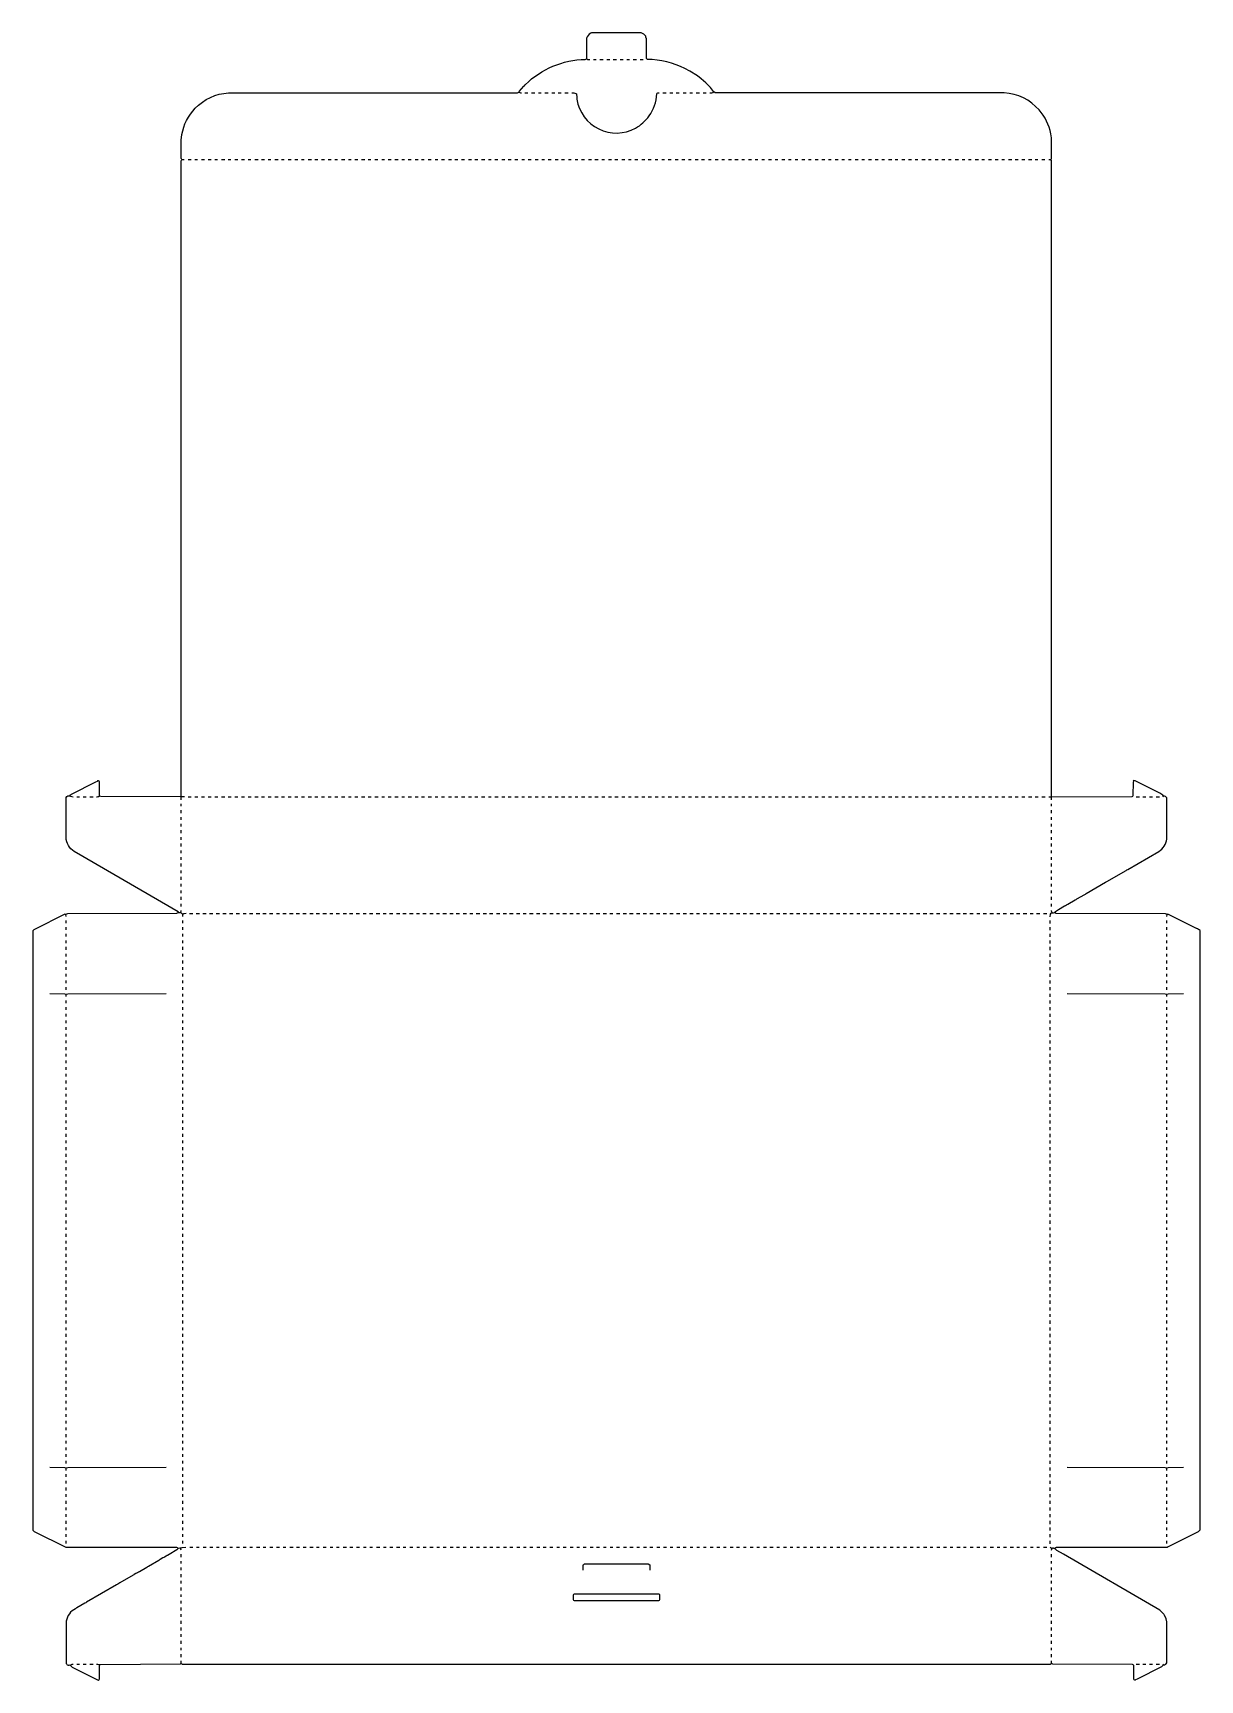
# Model space of a CAD drawing. Extents: x 477 to 4610, y 676 to 6508.
import ezdxf

# ---------------------------------------------------------------- set-up
doc = ezdxf.new("R2010")
doc.units = 0
doc.layers.get('0').update_dxf_attribs({"linetype": 'CONTINUOUS'})

msp = doc.modelspace()

# ---------------------------------------------------------------- linework, layer by layer
at = {"color": 7, "linetype": 'CONTINUOUS'}
for points in [[(4084, 3793), (4084, 3804), (4083.500222, 6055.999778), (4082, 6060, -0.120666), (4084, 6064), (4084, 6137), (4081.594595, 6150.932432, 0.135728), (4040.247788, 6235.216814, 0.20366), (3915.999512, 6295.500489), (2893.000488, 6296.499511), (2888, 6299), (2887.558824, 6300.735294), (2876, 6315), (2860, 6331), (2842.795082, 6345.754098), (2829.82, 6355.76), (2802.9, 6372.8), (2785.9, 6381.8, 0.116113), (2653, 6414), (2650, 6417), (2649.50714, 6486.993058), (2647.8, 6492.9), (2647, 6496, 0.155306), (2631, 6508), (2455, 6508), (2452.1, 6506.7, 0.230268), (2437.493153, 6488.993336), (2437, 6416), (2437.9, 6415.8), (2441.04878, 6414.439024), (2449, 6414)], [(2198, 6298), (2198.352941, 6300.911765), (2215, 6319, 0.083767), (2219, 6324), (2220.9, 6325.2, -0.19288), (2432.959016, 6414.45082), (2437, 6416)], [(2874, 6296, 0.186657), (2888, 6299)], [(1002, 3793), (1002, 3804), (1002.499778, 6054.999778), (1004, 6060, 0.120666), (1002, 6064), (1002, 6129), (1004.42, 6146.94), (1004.615385, 6148.076923, -0.155224), (1051.8, 6241.1, -0.197237), (1170.000488, 6295.500489), (2192.999512, 6296.499511), (2198, 6298), (2201.1, 6297.2, 0.152689), (2207, 6296)], [(2385, 6296, -0.10731), (2400, 6294), (2402, 6292), (2402.569231, 6279.946154), (2403.430769, 6273.053846, 0.517805), (2611.1, 6170.8, 0.105744), (2659, 6214, 0.145639), (2685.8, 6292.1, -0.329737), (2690.067568, 6295.594595), (2695, 6296)], [(1014, 3804), (1002, 3804), (717.001742, 3804.498246), (713, 3806), (712.509992, 3855.990392, 0.622599), (703.9, 3858.2), (699.1, 3855.8), (612, 3812), (611, 3811), (608, 3809), (608, 3807)], [(4074, 3804), (4084, 3804), (4369.998264, 3804.498252, 0.180304), (4373.510629, 3808.010195), (4374.489371, 3854.989805), (4376, 3860)], [(4079, 3379), (4079.8, 3388.1, -0.255701), (4086, 3393, 0.18719), (4095, 3394, -0.141193), (4108.9, 3404.2), (4130, 3417, 0.133925), (4137, 3421, 0.129316), (4142.1, 3423.8), (4168, 3439, 0.129316), (4173.1, 3441.8), (4201.9, 3458.2, 0.113019), (4206, 3461), (4206.9, 3461.2), (4275, 3501, 0.129316), (4280.1, 3503.8), (4348, 3543, -0.079147), (4354, 3546), (4463.9, 3610.2, 0.218992), (4492, 3654), (4492, 3800, 0.317867), (4481, 3806, 0.138867), (4467.1, 3816.2), (4379.923077, 3859.615385), (4376, 3860), (4374, 3862)], [(992, 3393), (992, 3395), (991, 3396), (631.1, 3605.2), (629.153846, 3606.230769, -0.233749), (595, 3652), (595, 3801, -0.408093), (608, 3807), (610.1, 3806.2, 0.143709), (619, 3804)], [(702, 3804, 0.137217), (713, 3806)], [(1020, 3390), (1012.04878, 3389.560976, 0.129758), (1009, 3388), (1007, 3388), (1001.662162, 3392.527027), (1000, 3393, -0.108756), (992, 3393), (990.1, 3392.7), (984.998711, 3390.498705), (599.001289, 3389.501295, 0.094841), (594, 3387), (590, 3388), (482.1, 3333.8), (480.1, 3332.8, 0.07409), (477, 3329), (477, 1207), (481, 1203), (593.001269, 1147.498725), (984.998731, 1146.501275, -0.094844), (990, 1144), (997, 1145, 0.299212), (1005.9, 1146.2), (1019, 1147)], [(1000, 3393), (1000.8, 3396.1, 0.138157), (1002, 3401)], [(4079, 1147), (4082.9, 1144.8), (4084, 1144), (4087, 1144), (4088, 1145), (4090, 1145), (4091, 1144), (4097, 1144, -0.091681), (4102.001272, 1146.501279), (4492.998728, 1147.498721, 0.073943), (4501.1, 1150.8), (4603.9, 1202.2, 0.100091), (4610, 1208), (4610, 3330, 0.064147), (4598.1, 3337.2), (4596.9, 3337.8), (4496, 3388), (4495, 3387), (4493, 3387, 0.09168), (4487.998715, 3389.501292), (4101.001285, 3390.498708, -0.134147), (4095, 3394)], [(4086, 3393), (4085.2, 3396.1, -0.138157), (4084, 3401)], [(537, 3107), (589.990915, 3106.509427, 0.218633), (600.001424, 3106.501433), (949, 3107)], [(4139, 3107), (4486.998571, 3106.501437, 0.217468), (4497.008923, 3106.509253), (4551, 3107)], [(537, 1430), (589.990915, 1429.509427, 0.218633), (600.001424, 1429.501433), (949, 1430)], [(4139, 1430), (4486.998571, 1429.501437, 0.217468), (4497.008923, 1429.509253), (4551, 1430)], [(992, 1144), (991.7, 1142.1), (988, 1139), (987, 1138), (958.9, 1121.2), (954, 1118, 0.129316), (948.9, 1115.2), (943, 1112, -0.079147), (937, 1109), (927.9, 1103.2, 0.089283), (923, 1100), (886, 1079), (885, 1078, 0.129316), (879.9, 1075.2), (853.9, 1060.2, 0.067868), (847, 1056, 0.129316), (841.9, 1053.2), (836, 1050, -0.120666), (832, 1048), (784.9, 1020.2, 0.067868), (778, 1016, 0.129316), (772.9, 1013.2), (667, 952, -0.079147), (661, 949), (632.1, 931.8, 0.06304), (627.9, 929.2, 0.250964), (595, 885), (595, 735, 0.286663), (604, 729), (605, 730), (608.1, 729.2), (609, 729, -0.125315), (619, 733)], [(702, 733, -0.225288), (711, 731), (715, 731), (716.1, 731.8), (999.9, 734.2), (1002, 735, -0.120666), (1006, 733), (4080, 733, -0.120666), (4084, 735), (4084.9, 734.8), (4088.001767, 733.498221), (4368.998233, 732.501779, -0.230889), (4374, 729), (4374.489592, 681.009992, 0.622542), (4383.1, 678.8), (4387.9, 681.2), (4475, 725), (4481, 730, 0.228547), (4492, 737), (4492, 883), (4489.647059, 892.911765), (4483.8, 905.9), (4483.2, 907.1), (4482, 910), (4468, 924), (4126.846154, 1121.769231), (4103.195122, 1135.243902), (4098.804878, 1138.756098, -0.408428), (4095, 1144)], [(2425, 1065), (2425.472376, 1082.975138, -0.244524), (2430, 1088), (2656, 1088), (2661, 1084), (2661, 1065)], [(2693, 958, 0.166667), (2697, 962), (2697, 978), (2693, 981), (2394, 981, 0.166667), (2390, 977), (2390, 962, 0.271331), (2394.001661, 958.498328), (2693, 958)], [(609, 729, 0.121646), (624.9, 717.8), (708, 676.5, 0.324021), (712.509992, 681.009608), (713, 731)]]:
    msp.add_lwpolyline(points, format="xyb", dxfattribs=at)
for points in [[(2462, 6414), (2472, 6414)], [(2485, 6414), (2496, 6414)], [(2509, 6414), (2520, 6414)], [(2532, 6414), (2543, 6414)], [(2556, 6414), (2567, 6414)], [(2580, 6414), (2590, 6414)], [(2603, 6414), (2614, 6414)], [(2627, 6414), (2638, 6414)], [(2219, 6296), (2230, 6296)], [(2243, 6296), (2254, 6296)], [(2267, 6296), (2277, 6296)], [(2290, 6296), (2301, 6296)], [(2314, 6296), (2325, 6296)], [(2337, 6296), (2348, 6296)], [(2361, 6296), (2372, 6296)], [(2708, 6296), (2719, 6296)], [(2732, 6296), (2743, 6296)], [(2755, 6296), (2766, 6296)], [(2779, 6296), (2790, 6296)], [(2803, 6296), (2813, 6296)], [(2826, 6296), (2837, 6296)], [(2850, 6296), (2861, 6296)], [(1004, 6060), (1013, 6060)], [(1027, 6060), (1037, 6060)], [(1050, 6060), (1060, 6060)], [(1074, 6060), (1085, 6060)], [(1098, 6060), (1108, 6060)], [(1121, 6060), (1131, 6060)], [(1145, 6060), (1156, 6060)], [(1168, 6060), (1178, 6060)], [(1192, 6060), (1202, 6060)], [(1216, 6060), (1226, 6060)], [(1239, 6060), (1249, 6060)], [(1263, 6060), (1274, 6060)], [(1286, 6060), (1297, 6060)], [(1310, 6060), (1320, 6060)], [(1334, 6060), (1345, 6060)], [(1357, 6060), (1367, 6060)], [(1381, 6060), (1391, 6060)], [(1405, 6060), (1415, 6060)], [(1428, 6060), (1438, 6060)], [(1452, 6060), (1463, 6060)], [(1475, 6060), (1486, 6060)], [(1499, 6060), (1509, 6060)], [(1523, 6060), (1533, 6060)], [(1546, 6060), (1556, 6060)], [(1570, 6060), (1581, 6060)], [(1594, 6060), (1604, 6060)], [(1617, 6060), (1627, 6060)], [(1641, 6060), (1652, 6060)], [(1664, 6060), (1674, 6060)], [(1688, 6060), (1698, 6060)], [(1712, 6060), (1722, 6060)], [(1735, 6060), (1745, 6060)], [(1759, 6060), (1770, 6060)], [(1783, 6060), (1793, 6060)], [(1806, 6060), (1816, 6060)], [(1830, 6060), (1841, 6060)], [(1853, 6060), (1863, 6060)], [(1877, 6060), (1887, 6060)], [(1901, 6060), (1911, 6060)], [(1924, 6060), (1934, 6060)], [(1948, 6060), (1959, 6060)], [(1971, 6060), (1982, 6060)], [(1995, 6060), (2005, 6060)], [(2019, 6060), (2030, 6060)], [(2042, 6060), (2052, 6060)], [(2066, 6060), (2077, 6060)], [(2090, 6060), (2100, 6060)], [(2113, 6060), (2123, 6060)], [(2137, 6060), (2148, 6060)], [(2160, 6060), (2170, 6060)], [(2184, 6060), (2194, 6060)], [(2208, 6060), (2218, 6060)], [(2231, 6060), (2241, 6060)], [(2255, 6060), (2266, 6060)], [(2279, 6060), (2289, 6060)], [(2302, 6060), (2312, 6060)], [(2326, 6060), (2337, 6060)], [(2349, 6060), (2359, 6060)], [(2373, 6060), (2383, 6060)], [(2397, 6060), (2407, 6060)], [(2420, 6060), (2430, 6060)], [(2444, 6060), (2455, 6060)], [(2467, 6060), (2478, 6060)], [(2491, 6060), (2501, 6060)], [(2515, 6060), (2526, 6060)], [(2538, 6060), (2548, 6060)], [(2562, 6060), (2573, 6060)], [(2586, 6060), (2596, 6060)], [(2609, 6060), (2619, 6060)], [(2633, 6060), (2644, 6060)], [(2656, 6060), (2666, 6060)], [(2680, 6060), (2690, 6060)], [(2704, 6060), (2714, 6060)], [(2727, 6060), (2737, 6060)], [(2751, 6060), (2762, 6060)], [(2775, 6060), (2785, 6060)], [(2798, 6060), (2808, 6060)], [(2822, 6060), (2833, 6060)], [(2845, 6060), (2855, 6060)], [(2869, 6060), (2879, 6060)], [(2893, 6060), (2903, 6060)], [(2916, 6060), (2926, 6060)], [(2940, 6060), (2951, 6060)], [(2963, 6060), (2974, 6060)], [(2987, 6060), (2997, 6060)], [(3011, 6060), (3022, 6060)], [(3034, 6060), (3044, 6060)], [(3058, 6060), (3068, 6060)], [(3082, 6060), (3092, 6060)], [(3105, 6060), (3115, 6060)], [(3129, 6060), (3140, 6060)], [(3152, 6060), (3162, 6060)], [(3176, 6060), (3186, 6060)], [(3200, 6060), (3210, 6060)], [(3223, 6060), (3233, 6060)], [(3247, 6060), (3258, 6060)], [(3271, 6060), (3281, 6060)], [(3294, 6060), (3304, 6060)], [(3318, 6060), (3329, 6060)], [(3341, 6060), (3351, 6060)], [(3365, 6060), (3375, 6060)], [(3389, 6060), (3399, 6060)], [(3412, 6060), (3422, 6060)], [(3436, 6060), (3447, 6060)], [(3459, 6060), (3470, 6060)], [(3483, 6060), (3493, 6060)], [(3507, 6060), (3518, 6060)], [(3530, 6060), (3540, 6060)], [(3554, 6060), (3564, 6060)], [(3578, 6060), (3588, 6060)], [(3601, 6060), (3611, 6060)], [(3625, 6060), (3636, 6060)], [(3648, 6060), (3658, 6060)], [(3672, 6060), (3682, 6060)], [(3696, 6060), (3706, 6060)], [(3719, 6060), (3729, 6060)], [(3743, 6060), (3754, 6060)], [(3767, 6060), (3777, 6060)], [(3790, 6060), (3800, 6060)], [(3814, 6060), (3825, 6060)], [(3837, 6060), (3847, 6060)], [(3861, 6060), (3871, 6060)], [(3885, 6060), (3895, 6060)], [(3908, 6060), (3918, 6060)], [(3932, 6060), (3943, 6060)], [(3955, 6060), (3966, 6060)], [(3979, 6060), (3989, 6060)], [(4003, 6060), (4014, 6060)], [(4026, 6060), (4036, 6060)], [(4050, 6060), (4060, 6060)], [(4074, 6060), (4082, 6060)], [(632, 3804), (642, 3804)], [(655, 3804), (666, 3804)], [(679, 3804), (690, 3804)], [(1027, 3804), (1037, 3804)], [(1050, 3804), (1061, 3804)], [(1074, 3804), (1085, 3804)], [(1098, 3804), (1108, 3804)], [(1121, 3804), (1132, 3804)], [(1145, 3804), (1156, 3804)], [(1168, 3804), (1179, 3804)], [(1192, 3804), (1203, 3804)], [(1216, 3804), (1226, 3804)], [(1239, 3804), (1250, 3804)], [(1263, 3804), (1274, 3804)], [(1286, 3804), (1297, 3804)], [(1310, 3804), (1321, 3804)], [(1334, 3804), (1345, 3804)], [(1357, 3804), (1368, 3804)], [(1381, 3804), (1392, 3804)], [(1405, 3804), (1415, 3804)], [(1428, 3804), (1439, 3804)], [(1452, 3804), (1463, 3804)], [(1475, 3804), (1486, 3804)], [(1499, 3804), (1510, 3804)], [(1523, 3804), (1533, 3804)], [(1546, 3804), (1557, 3804)], [(1570, 3804), (1581, 3804)], [(1594, 3804), (1604, 3804)], [(1617, 3804), (1628, 3804)], [(1641, 3804), (1652, 3804)], [(1664, 3804), (1675, 3804)], [(1688, 3804), (1699, 3804)], [(1712, 3804), (1722, 3804)], [(1735, 3804), (1746, 3804)], [(1759, 3804), (1770, 3804)], [(1783, 3804), (1793, 3804)], [(1806, 3804), (1817, 3804)], [(1830, 3804), (1841, 3804)], [(1853, 3804), (1864, 3804)], [(1877, 3804), (1888, 3804)], [(1901, 3804), (1911, 3804)], [(1924, 3804), (1935, 3804)], [(1948, 3804), (1959, 3804)], [(1971, 3804), (1982, 3804)], [(1995, 3804), (2006, 3804)], [(2019, 3804), (2030, 3804)], [(2042, 3804), (2053, 3804)], [(2066, 3804), (2077, 3804)], [(2090, 3804), (2100, 3804)], [(2113, 3804), (2124, 3804)], [(2137, 3804), (2148, 3804)], [(2160, 3804), (2171, 3804)], [(2184, 3804), (2195, 3804)], [(2208, 3804), (2218, 3804)], [(2231, 3804), (2242, 3804)], [(2255, 3804), (2266, 3804)], [(2279, 3804), (2289, 3804)], [(2302, 3804), (2313, 3804)], [(2326, 3804), (2337, 3804)], [(2349, 3804), (2360, 3804)], [(2373, 3804), (2384, 3804)], [(2397, 3804), (2407, 3804)], [(2420, 3804), (2431, 3804)], [(2444, 3804), (2455, 3804)], [(2467, 3804), (2478, 3804)], [(2491, 3804), (2502, 3804)], [(2515, 3804), (2526, 3804)], [(2538, 3804), (2549, 3804)], [(2562, 3804), (2573, 3804)], [(2586, 3804), (2596, 3804)], [(2609, 3804), (2620, 3804)], [(2633, 3804), (2644, 3804)], [(2656, 3804), (2667, 3804)], [(2680, 3804), (2691, 3804)], [(2704, 3804), (2714, 3804)], [(2727, 3804), (2738, 3804)], [(2751, 3804), (2762, 3804)], [(2775, 3804), (2785, 3804)], [(2798, 3804), (2809, 3804)], [(2822, 3804), (2833, 3804)], [(2845, 3804), (2856, 3804)], [(2869, 3804), (2880, 3804)], [(2893, 3804), (2903, 3804)], [(2916, 3804), (2927, 3804)], [(2940, 3804), (2951, 3804)], [(2963, 3804), (2974, 3804)], [(2987, 3804), (2998, 3804)], [(3011, 3804), (3022, 3804)], [(3034, 3804), (3045, 3804)], [(3058, 3804), (3069, 3804)], [(3082, 3804), (3092, 3804)], [(3105, 3804), (3116, 3804)], [(3129, 3804), (3140, 3804)], [(3152, 3804), (3163, 3804)], [(3176, 3804), (3187, 3804)], [(3200, 3804), (3210, 3804)], [(3223, 3804), (3234, 3804)], [(3247, 3804), (3258, 3804)], [(3271, 3804), (3281, 3804)], [(3294, 3804), (3305, 3804)], [(3318, 3804), (3329, 3804)], [(3341, 3804), (3352, 3804)], [(3365, 3804), (3376, 3804)], [(3389, 3804), (3399, 3804)], [(3412, 3804), (3423, 3804)], [(3436, 3804), (3447, 3804)], [(3459, 3804), (3470, 3804)], [(3483, 3804), (3494, 3804)], [(3507, 3804), (3518, 3804)], [(3530, 3804), (3541, 3804)], [(3554, 3804), (3565, 3804)], [(3578, 3804), (3588, 3804)], [(3601, 3804), (3612, 3804)], [(3625, 3804), (3636, 3804)], [(3648, 3804), (3659, 3804)], [(3672, 3804), (3683, 3804)], [(3696, 3804), (3706, 3804)], [(3719, 3804), (3730, 3804)], [(3743, 3804), (3754, 3804)], [(3767, 3804), (3777, 3804)], [(3790, 3804), (3801, 3804)], [(3814, 3804), (3825, 3804)], [(3837, 3804), (3848, 3804)], [(3861, 3804), (3872, 3804)], [(3885, 3804), (3895, 3804)], [(3908, 3804), (3919, 3804)], [(3932, 3804), (3943, 3804)], [(3955, 3804), (3966, 3804)], [(3979, 3804), (3990, 3804)], [(4003, 3804), (4014, 3804)], [(4026, 3804), (4037, 3804)], [(4050, 3804), (4061, 3804)], [(4384, 3804), (4395, 3804)], [(4407, 3804), (4418, 3804)], [(4431, 3804), (4442, 3804)], [(4455, 3804), (4466, 3804)], [(4479, 3804), (4481, 3806)], [(1002, 3770), (1002, 3779)], [(1002, 3746), (1002, 3756)], [(4084, 3770), (4084, 3779)], [(4084, 3746), (4084, 3756)], [(1002, 3722), (1002, 3732)], [(1002, 3699), (1002, 3708)], [(1002, 3675), (1002, 3685)], [(4084, 3722), (4084, 3732)], [(4084, 3699), (4084, 3708)], [(4084, 3675), (4084, 3685)], [(1002, 3651), (1002, 3661)], [(1002, 3628), (1002, 3638)], [(4084, 3651), (4084, 3661)], [(4084, 3628), (4084, 3638)], [(1002, 3604), (1002, 3614)], [(1002, 3581), (1002, 3590)], [(1002, 3557), (1002, 3567)], [(4084, 3604), (4084, 3614)], [(4084, 3581), (4084, 3590)], [(4084, 3557), (4084, 3567)], [(1002, 3533), (1002, 3543)], [(1002, 3510), (1002, 3520)], [(4084, 3533), (4084, 3543)], [(4084, 3510), (4084, 3520)], [(1002, 3486), (1002, 3496)], [(1002, 3462), (1002, 3472)], [(1002, 3439), (1002, 3449)], [(4084, 3486), (4084, 3496)], [(4084, 3462), (4084, 3472)], [(4084, 3439), (4084, 3449)], [(595, 3380), (594, 3387)], [(1002, 3415), (1002, 3425)], [(1008, 3380), (1008, 3388)], [(1032, 3390), (1043, 3390)], [(1055, 3390), (1067, 3390)], [(1079, 3390), (1091, 3390)], [(1102, 3390), (1114, 3390)], [(1126, 3390), (1138, 3390)], [(1150, 3390), (1161, 3390)], [(1173, 3390), (1185, 3390)], [(1197, 3390), (1209, 3390)], [(1221, 3390), (1232, 3390)], [(1244, 3390), (1256, 3390)], [(1268, 3390), (1280, 3390)], [(1291, 3390), (1303, 3390)], [(1315, 3390), (1327, 3390)], [(1339, 3390), (1350, 3390)], [(1362, 3390), (1374, 3390)], [(1386, 3390), (1398, 3390)], [(1409, 3390), (1421, 3390)], [(1433, 3390), (1445, 3390)], [(1457, 3390), (1469, 3390)], [(1480, 3390), (1492, 3390)], [(1504, 3390), (1516, 3390)], [(1528, 3390), (1539, 3390)], [(1551, 3390), (1563, 3390)], [(1575, 3390), (1587, 3390)], [(1598, 3390), (1610, 3390)], [(1622, 3390), (1634, 3390)], [(1646, 3390), (1657, 3390)], [(1669, 3390), (1681, 3390)], [(1693, 3390), (1705, 3390)], [(1717, 3390), (1728, 3390)], [(1740, 3390), (1752, 3390)], [(1764, 3390), (1776, 3390)], [(1787, 3390), (1799, 3390)], [(1811, 3390), (1823, 3390)], [(1835, 3390), (1846, 3390)], [(1858, 3390), (1870, 3390)], [(1882, 3390), (1894, 3390)], [(1906, 3390), (1917, 3390)], [(1929, 3390), (1941, 3390)], [(1953, 3390), (1965, 3390)], [(1976, 3390), (1988, 3390)], [(2000, 3390), (2012, 3390)], [(2024, 3390), (2035, 3390)], [(2047, 3390), (2059, 3390)], [(2071, 3390), (2083, 3390)], [(2094, 3390), (2106, 3390)], [(2118, 3390), (2130, 3390)], [(2142, 3390), (2154, 3390)], [(2165, 3390), (2177, 3390)], [(2189, 3390), (2201, 3390)], [(2213, 3390), (2224, 3390)], [(2236, 3390), (2248, 3390)], [(2260, 3390), (2272, 3390)], [(2283, 3390), (2295, 3390)], [(2307, 3390), (2319, 3390)], [(2331, 3390), (2342, 3390)], [(2354, 3390), (2366, 3390)], [(2378, 3390), (2390, 3390)], [(2402, 3390), (2413, 3390)], [(2425, 3390), (2437, 3390)], [(2449, 3390), (2461, 3390)], [(2472, 3390), (2484, 3390)], [(2496, 3390), (2508, 3390)], [(2520, 3390), (2531, 3390)], [(2543, 3390), (2555, 3390)], [(2567, 3390), (2579, 3390)], [(2590, 3390), (2602, 3390)], [(2614, 3390), (2626, 3390)], [(2638, 3390), (2650, 3390)], [(2661, 3390), (2673, 3390)], [(2685, 3390), (2697, 3390)], [(2709, 3390), (2720, 3390)], [(2732, 3390), (2744, 3390)], [(2756, 3390), (2768, 3390)], [(2779, 3390), (2791, 3390)], [(2803, 3390), (2815, 3390)], [(2827, 3390), (2838, 3390)], [(2850, 3390), (2862, 3390)], [(2874, 3390), (2886, 3390)], [(2898, 3390), (2909, 3390)], [(2921, 3390), (2933, 3390)], [(2945, 3390), (2957, 3390)], [(2968, 3390), (2980, 3390)], [(2992, 3390), (3004, 3390)], [(3016, 3390), (3027, 3390)], [(3039, 3390), (3051, 3390)], [(3063, 3390), (3075, 3390)], [(3086, 3390), (3098, 3390)], [(3110, 3390), (3122, 3390)], [(3134, 3390), (3146, 3390)], [(3157, 3390), (3169, 3390)], [(3181, 3390), (3193, 3390)], [(3205, 3390), (3216, 3390)], [(3228, 3390), (3240, 3390)], [(3252, 3390), (3264, 3390)], [(3275, 3390), (3287, 3390)], [(3299, 3390), (3311, 3390)], [(3323, 3390), (3334, 3390)], [(3346, 3390), (3358, 3390)], [(3370, 3390), (3382, 3390)], [(3394, 3390), (3405, 3390)], [(3417, 3390), (3429, 3390)], [(3441, 3390), (3453, 3390)], [(3464, 3390), (3476, 3390)], [(3488, 3390), (3500, 3390)], [(3512, 3390), (3523, 3390)], [(3535, 3390), (3547, 3390)], [(3559, 3390), (3571, 3390)], [(3582, 3390), (3594, 3390)], [(3606, 3390), (3618, 3390)], [(3630, 3390), (3642, 3390)], [(3653, 3390), (3665, 3390)], [(3677, 3390), (3689, 3390)], [(3701, 3390), (3712, 3390)], [(3724, 3390), (3736, 3390)], [(3748, 3390), (3760, 3390)], [(3771, 3390), (3783, 3390)], [(3795, 3390), (3807, 3390)], [(3819, 3390), (3830, 3390)], [(3842, 3390), (3854, 3390)], [(3866, 3390), (3878, 3390)], [(3890, 3390), (3901, 3390)], [(3913, 3390), (3925, 3390)], [(3937, 3390), (3949, 3390)], [(3960, 3390), (3972, 3390)], [(3984, 3390), (3996, 3390)], [(4008, 3390), (4019, 3390)], [(4031, 3390), (4043, 3390)], [(4055, 3390), (4067, 3390)], [(4084, 3415), (4084, 3425)], [(4492, 3380), (4494, 3387)], [(595, 3356), (595, 3366)], [(595, 3333), (595, 3342)], [(1008, 3356), (1008, 3366)], [(1008, 3333), (1008, 3342)], [(4079, 3355), (4079, 3366)], [(4079, 3332), (4079, 3342)], [(4492, 3356), (4492, 3366)], [(4492, 3333), (4492, 3342)], [(595, 3309), (595, 3319)], [(595, 3285), (595, 3295)], [(595, 3262), (595, 3272)], [(1008, 3309), (1008, 3319)], [(1008, 3285), (1008, 3295)], [(1008, 3262), (1008, 3272)], [(4079, 3308), (4079, 3319)], [(4079, 3284), (4079, 3295)], [(4079, 3261), (4079, 3272)], [(4492, 3309), (4492, 3319)], [(4492, 3285), (4492, 3295)], [(4492, 3262), (4492, 3272)], [(595, 3238), (595, 3248)], [(595, 3214), (595, 3224)], [(1008, 3238), (1008, 3248)], [(1008, 3214), (1008, 3224)], [(4079, 3237), (4079, 3248)], [(4079, 3213), (4079, 3224)], [(4492, 3238), (4492, 3248)], [(4492, 3214), (4492, 3224)], [(595, 3191), (595, 3201)], [(595, 3167), (595, 3177)], [(595, 3144), (595, 3153)], [(1008, 3191), (1008, 3201)], [(1008, 3167), (1008, 3177)], [(1008, 3144), (1008, 3153)], [(4079, 3190), (4079, 3201)], [(4079, 3166), (4079, 3177)], [(4079, 3143), (4079, 3153)], [(4492, 3191), (4492, 3201)], [(4492, 3167), (4492, 3177)], [(4492, 3144), (4492, 3153)], [(595, 3120), (595, 3130)], [(595, 3096), (595, 3105)], [(1008, 3120), (1008, 3130)], [(1008, 3096), (1008, 3106)], [(4079, 3119), (4079, 3130)], [(4079, 3095), (4079, 3106)], [(4492, 3120), (4492, 3130)], [(4492, 3096), (4492, 3105)], [(595, 3073), (595, 3083)], [(595, 3049), (595, 3059)], [(595, 3026), (595, 3035)], [(1008, 3073), (1008, 3083)], [(1008, 3049), (1008, 3059)], [(1008, 3026), (1008, 3035)], [(4079, 3072), (4079, 3083)], [(4079, 3048), (4079, 3059)], [(4079, 3025), (4079, 3035)], [(4492, 3073), (4492, 3083)], [(4492, 3049), (4492, 3059)], [(4492, 3026), (4492, 3035)], [(595, 3002), (595, 3012)], [(595, 2978), (595, 2988)], [(1008, 3002), (1008, 3012)], [(1008, 2978), (1008, 2988)], [(4079, 3001), (4079, 3012)], [(4079, 2977), (4079, 2988)], [(4492, 3002), (4492, 3012)], [(4492, 2978), (4492, 2988)], [(595, 2955), (595, 2964)], [(595, 2931), (595, 2941)], [(595, 2907), (595, 2917)], [(1008, 2955), (1008, 2964)], [(1008, 2931), (1008, 2941)], [(1008, 2907), (1008, 2917)], [(4079, 2954), (4079, 2964)], [(4079, 2930), (4079, 2941)], [(4079, 2906), (4079, 2917)], [(4492, 2955), (4492, 2964)], [(4492, 2931), (4492, 2941)], [(4492, 2907), (4492, 2917)], [(595, 2884), (595, 2894)], [(595, 2860), (595, 2870)], [(1008, 2884), (1008, 2894)], [(1008, 2860), (1008, 2870)], [(4079, 2883), (4079, 2894)], [(4079, 2859), (4079, 2870)], [(4492, 2884), (4492, 2894)], [(4492, 2860), (4492, 2870)], [(595, 2837), (595, 2846)], [(595, 2813), (595, 2823)], [(1008, 2837), (1008, 2846)], [(1008, 2813), (1008, 2823)], [(4079, 2836), (4079, 2846)], [(4079, 2812), (4079, 2823)], [(4492, 2837), (4492, 2846)], [(4492, 2813), (4492, 2823)], [(595, 2789), (595, 2799)], [(595, 2766), (595, 2775)], [(595, 2742), (595, 2752)], [(1008, 2789), (1008, 2799)], [(1008, 2766), (1008, 2775)], [(1008, 2742), (1008, 2752)], [(4079, 2788), (4079, 2799)], [(4079, 2765), (4079, 2775)], [(4079, 2741), (4079, 2752)], [(4492, 2789), (4492, 2799)], [(4492, 2766), (4492, 2775)], [(4492, 2742), (4492, 2752)], [(595, 2718), (595, 2728)], [(595, 2695), (595, 2705)], [(1008, 2718), (1008, 2728)], [(1008, 2695), (1008, 2705)], [(4079, 2717), (4079, 2728)], [(4079, 2694), (4079, 2705)], [(4492, 2718), (4492, 2728)], [(4492, 2695), (4492, 2705)], [(595, 2671), (595, 2681)], [(595, 2648), (595, 2657)], [(595, 2624), (595, 2634)], [(1008, 2671), (1008, 2681)], [(1008, 2648), (1008, 2657)], [(1008, 2624), (1008, 2634)], [(4079, 2670), (4079, 2681)], [(4079, 2647), (4079, 2657)], [(4079, 2623), (4079, 2634)], [(4492, 2671), (4492, 2681)], [(4492, 2648), (4492, 2657)], [(4492, 2624), (4492, 2634)], [(595, 2600), (595, 2610)], [(595, 2577), (595, 2587)], [(1008, 2600), (1008, 2610)], [(1008, 2577), (1008, 2587)], [(4079, 2599), (4079, 2610)], [(4079, 2576), (4079, 2587)], [(4492, 2600), (4492, 2610)], [(4492, 2577), (4492, 2587)], [(595, 2553), (595, 2563)], [(595, 2529), (595, 2539)], [(595, 2506), (595, 2516)], [(1008, 2553), (1008, 2563)], [(1008, 2529), (1008, 2539)], [(1008, 2506), (1008, 2516)], [(4079, 2552), (4079, 2563)], [(4079, 2528), (4079, 2539)], [(4079, 2505), (4079, 2516)], [(4492, 2553), (4492, 2563)], [(4492, 2529), (4492, 2539)], [(4492, 2506), (4492, 2516)], [(595, 2482), (595, 2492)], [(595, 2459), (595, 2468)], [(1008, 2482), (1008, 2492)], [(1008, 2459), (1008, 2468)], [(4079, 2481), (4079, 2492)], [(4079, 2458), (4079, 2468)], [(4492, 2482), (4492, 2492)], [(4492, 2459), (4492, 2468)], [(595, 2435), (595, 2445)], [(595, 2411), (595, 2421)], [(595, 2388), (595, 2398)], [(1008, 2435), (1008, 2445)], [(1008, 2411), (1008, 2421)], [(1008, 2388), (1008, 2398)], [(4079, 2434), (4079, 2445)], [(4079, 2410), (4079, 2421)], [(4079, 2387), (4079, 2398)], [(4492, 2435), (4492, 2445)], [(4492, 2411), (4492, 2421)], [(4492, 2388), (4492, 2398)], [(595, 2364), (595, 2374)], [(595, 2341), (595, 2350)], [(1008, 2364), (1008, 2374)], [(1008, 2341), (1008, 2350)], [(4079, 2363), (4079, 2374)], [(4079, 2340), (4079, 2350)], [(4492, 2364), (4492, 2374)], [(4492, 2341), (4492, 2350)], [(595, 2317), (595, 2327)], [(595, 2293), (595, 2303)], [(595, 2270), (595, 2279)], [(1008, 2317), (1008, 2327)], [(1008, 2293), (1008, 2303)], [(1008, 2270), (1008, 2279)], [(4079, 2316), (4079, 2327)], [(4079, 2292), (4079, 2303)], [(4079, 2269), (4079, 2279)], [(4492, 2317), (4492, 2327)], [(4492, 2293), (4492, 2303)], [(4492, 2270), (4492, 2279)], [(595, 2246), (595, 2256)], [(595, 2222), (595, 2232)], [(1008, 2246), (1008, 2256)], [(1008, 2222), (1008, 2232)], [(4079, 2245), (4079, 2256)], [(4079, 2221), (4079, 2232)], [(4492, 2246), (4492, 2256)], [(4492, 2222), (4492, 2232)], [(595, 2199), (595, 2209)], [(595, 2175), (595, 2185)], [(595, 2152), (595, 2161)], [(1008, 2199), (1008, 2209)], [(1008, 2175), (1008, 2185)], [(1008, 2152), (1008, 2161)], [(4079, 2198), (4079, 2209)], [(4079, 2174), (4079, 2185)], [(4079, 2151), (4079, 2161)], [(4492, 2199), (4492, 2209)], [(4492, 2175), (4492, 2185)], [(4492, 2152), (4492, 2161)], [(595, 2128), (595, 2138)], [(595, 2104), (595, 2114)], [(1008, 2128), (1008, 2138)], [(1008, 2104), (1008, 2114)], [(4079, 2127), (4079, 2138)], [(4079, 2103), (4079, 2114)], [(4492, 2128), (4492, 2138)], [(4492, 2104), (4492, 2114)], [(595, 2081), (595, 2091)], [(595, 2057), (595, 2067)], [(595, 2033), (595, 2043)], [(1008, 2081), (1008, 2091)], [(1008, 2057), (1008, 2067)], [(1008, 2033), (1008, 2043)], [(4079, 2080), (4079, 2091)], [(4079, 2056), (4079, 2067)], [(4079, 2032), (4079, 2043)], [(4492, 2081), (4492, 2091)], [(4492, 2057), (4492, 2067)], [(4492, 2033), (4492, 2043)], [(595, 2010), (595, 2020)], [(595, 1986), (595, 1996)], [(1008, 2010), (1008, 2020)], [(1008, 1986), (1008, 1996)], [(4079, 2009), (4079, 2020)], [(4079, 1985), (4079, 1996)], [(4492, 2010), (4492, 2020)], [(4492, 1986), (4492, 1996)], [(595, 1963), (595, 1972)], [(595, 1939), (595, 1949)], [(595, 1915), (595, 1925)], [(1008, 1963), (1008, 1972)], [(1008, 1939), (1008, 1949)], [(1008, 1915), (1008, 1925)], [(4079, 1962), (4079, 1972)], [(4079, 1938), (4079, 1949)], [(4079, 1914), (4079, 1925)], [(4492, 1963), (4492, 1972)], [(4492, 1939), (4492, 1949)], [(4492, 1915), (4492, 1925)], [(595, 1892), (595, 1902)], [(595, 1868), (595, 1878)], [(1008, 1892), (1008, 1902)], [(1008, 1868), (1008, 1878)], [(4079, 1891), (4079, 1902)], [(4079, 1867), (4079, 1878)], [(4492, 1892), (4492, 1902)], [(4492, 1868), (4492, 1878)], [(595, 1845), (595, 1854)], [(595, 1821), (595, 1831)], [(1008, 1845), (1008, 1854)], [(1008, 1821), (1008, 1831)], [(4079, 1844), (4079, 1854)], [(4079, 1820), (4079, 1831)], [(4492, 1845), (4492, 1854)], [(4492, 1821), (4492, 1831)], [(595, 1797), (595, 1807)], [(595, 1774), (595, 1783)], [(595, 1750), (595, 1760)], [(1008, 1797), (1008, 1807)], [(1008, 1774), (1008, 1783)], [(1008, 1750), (1008, 1760)], [(4079, 1796), (4079, 1807)], [(4079, 1773), (4079, 1783)], [(4079, 1749), (4079, 1760)], [(4492, 1797), (4492, 1807)], [(4492, 1774), (4492, 1783)], [(4492, 1750), (4492, 1760)], [(595, 1726), (595, 1736)], [(595, 1703), (595, 1713)], [(1008, 1726), (1008, 1736)], [(1008, 1703), (1008, 1713)], [(4079, 1725), (4079, 1736)], [(4079, 1702), (4079, 1713)], [(4492, 1726), (4492, 1736)], [(4492, 1703), (4492, 1713)], [(595, 1679), (595, 1689)], [(595, 1656), (595, 1665)], [(595, 1632), (595, 1642)], [(1008, 1679), (1008, 1689)], [(1008, 1656), (1008, 1665)], [(1008, 1632), (1008, 1642)], [(4079, 1678), (4079, 1689)], [(4079, 1655), (4079, 1665)], [(4079, 1631), (4079, 1642)], [(4492, 1679), (4492, 1689)], [(4492, 1656), (4492, 1665)], [(4492, 1632), (4492, 1642)], [(595, 1608), (595, 1618)], [(595, 1585), (595, 1594)], [(1008, 1608), (1008, 1618)], [(1008, 1585), (1008, 1594)], [(4079, 1607), (4079, 1618)], [(4079, 1584), (4079, 1594)], [(4492, 1608), (4492, 1618)], [(4492, 1585), (4492, 1594)], [(595, 1561), (595, 1571)], [(595, 1537), (595, 1547)], [(595, 1514), (595, 1524)], [(1008, 1561), (1008, 1571)], [(1008, 1537), (1008, 1547)], [(1008, 1514), (1008, 1524)], [(4079, 1560), (4079, 1571)], [(4079, 1536), (4079, 1547)], [(4079, 1513), (4079, 1524)], [(4492, 1561), (4492, 1571)], [(4492, 1537), (4492, 1547)], [(4492, 1514), (4492, 1524)], [(595, 1490), (595, 1500)], [(595, 1467), (595, 1476)], [(1008, 1490), (1008, 1500)], [(1008, 1467), (1008, 1476)], [(4079, 1489), (4079, 1500)], [(4079, 1466), (4079, 1476)], [(4492, 1490), (4492, 1500)], [(4492, 1467), (4492, 1476)], [(595, 1443), (595, 1453)], [(595, 1419), (595, 1428)], [(595, 1396), (595, 1406)], [(1008, 1443), (1008, 1453)], [(1008, 1419), (1008, 1429)], [(1008, 1396), (1008, 1406)], [(4079, 1442), (4079, 1453)], [(4079, 1418), (4079, 1429)], [(4079, 1395), (4079, 1406)], [(4492, 1443), (4492, 1453)], [(4492, 1419), (4492, 1428)], [(4492, 1396), (4492, 1406)], [(595, 1372), (595, 1382)], [(595, 1348), (595, 1358)], [(1008, 1372), (1008, 1382)], [(1008, 1348), (1008, 1358)], [(4079, 1371), (4079, 1382)], [(4079, 1347), (4079, 1358)], [(4492, 1372), (4492, 1382)], [(4492, 1348), (4492, 1358)], [(595, 1325), (595, 1335)], [(595, 1301), (595, 1311)], [(595, 1278), (595, 1287)], [(1008, 1325), (1008, 1335)], [(1008, 1301), (1008, 1311)], [(1008, 1278), (1008, 1287)], [(4079, 1324), (4079, 1335)], [(4079, 1300), (4079, 1311)], [(4079, 1277), (4079, 1287)], [(4492, 1325), (4492, 1335)], [(4492, 1301), (4492, 1311)], [(4492, 1278), (4492, 1287)], [(595, 1254), (595, 1264)], [(595, 1230), (595, 1240)], [(1008, 1254), (1008, 1264)], [(1008, 1230), (1008, 1240)], [(4079, 1253), (4079, 1264)], [(4079, 1229), (4079, 1240)], [(4492, 1254), (4492, 1264)], [(4492, 1230), (4492, 1240)], [(595, 1207), (595, 1217)], [(595, 1183), (595, 1193)], [(595, 1160), (595, 1169)], [(1008, 1207), (1008, 1217)], [(1008, 1183), (1008, 1193)], [(1008, 1160), (1008, 1169)], [(4079, 1206), (4079, 1217)], [(4079, 1182), (4079, 1193)], [(4079, 1159), (4079, 1169)], [(4492, 1207), (4492, 1217)], [(4492, 1183), (4492, 1193)], [(4492, 1160), (4492, 1169)], [(1002, 1136), (1000, 1144)], [(1002, 1112), (1002, 1122)], [(1033, 1147), (1043, 1147)], [(1056, 1147), (1066, 1147)], [(1080, 1147), (1091, 1147)], [(1103, 1147), (1114, 1147)], [(1127, 1147), (1137, 1147)], [(1151, 1147), (1161, 1147)], [(1174, 1147), (1184, 1147)], [(1198, 1147), (1209, 1147)], [(1222, 1147), (1232, 1147)], [(1245, 1147), (1255, 1147)], [(1269, 1147), (1280, 1147)], [(1292, 1147), (1302, 1147)], [(1316, 1147), (1326, 1147)], [(1340, 1147), (1350, 1147)], [(1363, 1147), (1373, 1147)], [(1387, 1147), (1398, 1147)], [(1410, 1147), (1421, 1147)], [(1434, 1147), (1444, 1147)], [(1458, 1147), (1469, 1147)], [(1481, 1147), (1491, 1147)], [(1505, 1147), (1515, 1147)], [(1529, 1147), (1539, 1147)], [(1552, 1147), (1562, 1147)], [(1576, 1147), (1587, 1147)], [(1599, 1147), (1610, 1147)], [(1623, 1147), (1633, 1147)], [(1647, 1147), (1657, 1147)], [(1670, 1147), (1680, 1147)], [(1694, 1147), (1705, 1147)], [(1718, 1147), (1728, 1147)], [(1741, 1147), (1751, 1147)], [(1765, 1147), (1776, 1147)], [(1788, 1147), (1798, 1147)], [(1812, 1147), (1822, 1147)], [(1836, 1147), (1846, 1147)], [(1859, 1147), (1869, 1147)], [(1883, 1147), (1894, 1147)], [(1907, 1147), (1917, 1147)], [(1930, 1147), (1940, 1147)], [(1954, 1147), (1965, 1147)], [(1977, 1147), (1987, 1147)], [(2001, 1147), (2011, 1147)], [(2025, 1147), (2035, 1147)], [(2048, 1147), (2058, 1147)], [(2072, 1147), (2083, 1147)], [(2095, 1147), (2106, 1147)], [(2119, 1147), (2129, 1147)], [(2143, 1147), (2154, 1147)], [(2166, 1147), (2176, 1147)], [(2190, 1147), (2201, 1147)], [(2214, 1147), (2224, 1147)], [(2237, 1147), (2247, 1147)], [(2261, 1147), (2272, 1147)], [(2284, 1147), (2294, 1147)], [(2308, 1147), (2318, 1147)], [(2332, 1147), (2342, 1147)], [(2355, 1147), (2365, 1147)], [(2379, 1147), (2390, 1147)], [(2403, 1147), (2413, 1147)], [(2426, 1147), (2436, 1147)], [(2450, 1147), (2461, 1147)], [(2473, 1147), (2483, 1147)], [(2497, 1147), (2507, 1147)], [(2521, 1147), (2531, 1147)], [(2544, 1147), (2554, 1147)], [(2568, 1147), (2579, 1147)], [(2591, 1147), (2602, 1147)], [(2615, 1147), (2625, 1147)], [(2639, 1147), (2650, 1147)], [(2662, 1147), (2672, 1147)], [(2686, 1147), (2697, 1147)], [(2710, 1147), (2720, 1147)], [(2733, 1147), (2743, 1147)], [(2757, 1147), (2768, 1147)], [(2780, 1147), (2790, 1147)], [(2804, 1147), (2814, 1147)], [(2828, 1147), (2838, 1147)], [(2851, 1147), (2861, 1147)], [(2875, 1147), (2886, 1147)], [(2899, 1147), (2909, 1147)], [(2922, 1147), (2932, 1147)], [(2946, 1147), (2957, 1147)], [(2969, 1147), (2979, 1147)], [(2993, 1147), (3003, 1147)], [(3017, 1147), (3027, 1147)], [(3040, 1147), (3050, 1147)], [(3064, 1147), (3075, 1147)], [(3087, 1147), (3098, 1147)], [(3111, 1147), (3121, 1147)], [(3135, 1147), (3146, 1147)], [(3158, 1147), (3168, 1147)], [(3182, 1147), (3192, 1147)], [(3206, 1147), (3216, 1147)], [(3229, 1147), (3239, 1147)], [(3253, 1147), (3264, 1147)], [(3276, 1147), (3286, 1147)], [(3300, 1147), (3310, 1147)], [(3324, 1147), (3334, 1147)], [(3347, 1147), (3357, 1147)], [(3371, 1147), (3382, 1147)], [(3395, 1147), (3405, 1147)], [(3418, 1147), (3428, 1147)], [(3442, 1147), (3453, 1147)], [(3465, 1147), (3475, 1147)], [(3489, 1147), (3499, 1147)], [(3513, 1147), (3523, 1147)], [(3536, 1147), (3546, 1147)], [(3560, 1147), (3571, 1147)], [(3583, 1147), (3594, 1147)], [(3607, 1147), (3617, 1147)], [(3631, 1147), (3642, 1147)], [(3654, 1147), (3664, 1147)], [(3678, 1147), (3688, 1147)], [(3702, 1147), (3712, 1147)], [(3725, 1147), (3735, 1147)], [(3749, 1147), (3760, 1147)], [(3772, 1147), (3782, 1147)], [(3796, 1147), (3806, 1147)], [(3820, 1147), (3830, 1147)], [(3843, 1147), (3853, 1147)], [(3867, 1147), (3878, 1147)], [(3891, 1147), (3901, 1147)], [(3914, 1147), (3924, 1147)], [(3938, 1147), (3949, 1147)], [(3961, 1147), (3971, 1147)], [(3985, 1147), (3995, 1147)], [(4009, 1147), (4019, 1147)], [(4032, 1147), (4042, 1147)], [(4056, 1147), (4067, 1147)], [(4084, 1136), (4086, 1144)], [(4084, 1112), (4084, 1122)], [(1002, 1089), (1002, 1098)], [(1002, 1065), (1002, 1075)], [(1002, 1041), (1002, 1051)], [(4084, 1089), (4084, 1098)], [(4084, 1065), (4084, 1075)], [(4084, 1041), (4084, 1051)], [(1002, 1018), (1002, 1028)], [(1002, 994), (1002, 1004)], [(4084, 1018), (4084, 1028)], [(4084, 994), (4084, 1004)], [(1002, 971), (1002, 980)], [(1002, 947), (1002, 957)], [(4084, 971), (4084, 980)], [(4084, 947), (4084, 957)], [(1002, 923), (1002, 933)], [(1002, 900), (1002, 910)], [(1002, 876), (1002, 886)], [(4084, 923), (4084, 933)], [(4084, 900), (4084, 910)], [(4084, 876), (4084, 886)], [(1002, 852), (1002, 862)], [(1002, 829), (1002, 839)], [(4084, 852), (4084, 862)], [(4084, 829), (4084, 839)], [(1002, 805), (1002, 815)], [(1002, 782), (1002, 791)], [(1002, 758), (1002, 768)], [(4084, 805), (4084, 815)], [(4084, 782), (4084, 791)], [(4084, 758), (4084, 768)], [(632, 733), (642, 733)], [(655, 733), (666, 733)], [(679, 733), (690, 733)], [(1002, 735), (1002, 744)], [(4084, 735), (4084, 744)], [(4384, 733), (4395, 733)], [(4407, 733), (4418, 733)], [(4431, 733), (4442, 733)], [(4455, 733), (4466, 733)], [(4481, 730), (4478, 733)]]:
    msp.add_lwpolyline(points, dxfattribs=at)

doc.saveas('drawing.dxf')
